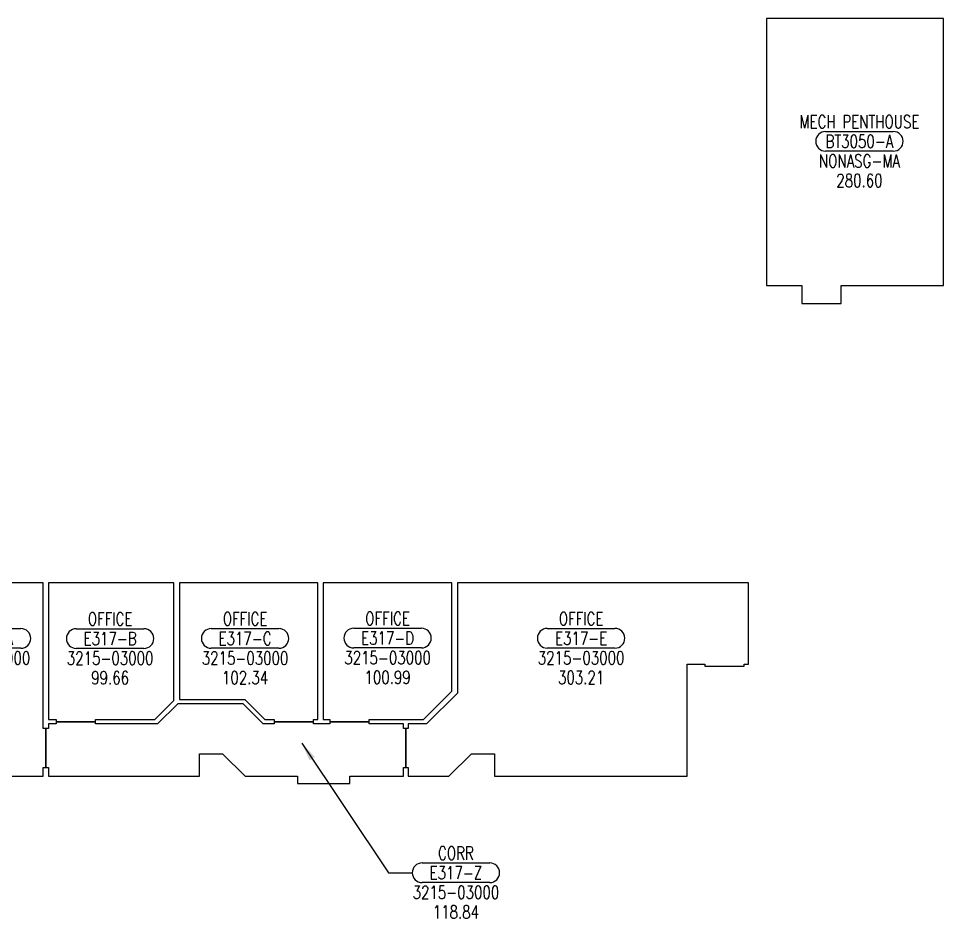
# Model space of a CAD drawing. Extents: x 3005 to 7028, y 18150 to 20156.
# Drawn here: x 6180 to 7028, y 18994 to 19820 of the extents above; entities that cross this region are included whole.
import ezdxf
from ezdxf.enums import TextEntityAlignment as Align

# ---------------------------------------------------------------- set-up
doc = ezdxf.new("R2010")
doc.units = 0
doc.header["$MEASUREMENT"] = 0
doc.layers.get('0').update_dxf_attribs({"linetype": 'CONTINUOUS'})
for name, color, linetype in [('AREA', 3, 'CONTINUOUS'), ('AREA2', 1, 'CONTINUOUS'), ('COSTC', 6, 'CONTINUOUS'), ('PLINE2', 5, 'CONTINUOUS'), ('ROOMNA', 4, 'CONTINUOUS'), ('ROOMNO', 4, 'CONTINUOUS'), ('ROOMOV', 4, 'CONTINUOUS')]:
    doc.layers.add(name, color=color, linetype=linetype)
doc.styles.get("Standard").update_dxf_attribs({"font": 'simplex.shx', "width": 0.75})
doc.dimstyles.get("Standard").update_dxf_attribs({"dimtxt": 0.18, "dimasz": 0.18, "dimexe": 0.18, "dimexo": 0.0625, "dimgap": 0.09, "dimtad": 0, "dimtih": 1, "dimtoh": 1, "dimdec": 4, "dimzin": 0, "dimtxsty": 'STANDARD', "dimcen": 0.09, "dimazin": 3, "dimtfac": 1, "dimtdec": 4, "dimtofl": 0, "dimtmove": 0, "dimatfit": 3, "dimtolj": 1, "dimtzin": 0})

# ---------------------------------------------------------------- blocks, each defined once
blk = doc.blocks.new('ROOM')
at = {"layer": 'ROOMOV'}
for p, q in [((-31.04, 9.04), (31.04, 9.04)), ((31.04, -9.04), (-31.04, -9.04))]:
    blk.add_line(p, q, dxfattribs=at)
for centre, start, end in [((-31.04, 0), 90, 270), ((31.04, 0), 270, 90)]:
    blk.add_arc(centre, 9.04, start, end, dxfattribs=at)
at = {"color": 0, "width": 0.75, "flags": 1}
for tag, p in [('FLFIN', (-60, -36)), ('ICRA', (60, -36)), ('FLTYPE', (-60, -48)), ('USER1', (60, -48)), ('FLCOND', (-60, -60)), ('USER2', (60, -60)), ('WLFIN', (-60, -72)), ('SITE', (-24, -72)), ('UCODE', (24, -72)), ('USER3', (60, -72)), ('WLTYPE', (-60, -84)), ('BLDG', (-24, -84)), ('UDESC', (24, -84)), ('USER4', (60, -84)), ('WLCOND', (-60, -96)), ('FLR', (-24, -96)), ('FCODE', (24, -96)), ('USER5', (60, -96)), ('CLFIN', (-60, -108)), ('COSTCD', (-24, -108)), ('FDESC', (24, -108)), ('USER6', (60, -108)), ('CLTYPE', (-60, -120)), ('DEPTD', (-24, -120)), ('DIVISION', (24, -120)), ('USER7', (60, -120)), ('CLCOND', (-60, -132)), ('RDES', (-24, -132)), ('CONTACT', (24, -132)), ('USER8', (60, -132)), ('CLHT', (-60, -144)), ('CHDATE', (-24, -144)), ('OCCUP', (24, -144)), ('BLOCK', (60, -144)), ('BASE', (-60, -156)), ('CBACK', (-24, -156)), ('PRCONTACT', (24, -156)), ('BLOCK2', (60, -156))]:
    blk.add_attdef(tag, text='', height=6, dxfattribs=at).set_placement(p, align=Align.MIDDLE_CENTER)
at = {"layer": 'AREA', "width": 0.75}
blk.add_attdef('AREA', text='', height=12, dxfattribs=at).set_placement((0, -36), align=Align.MIDDLE_CENTER)
at = {"layer": 'AREA2', "width": 0.75}
blk.add_attdef('AREA2', text='', height=12, dxfattribs=at).set_placement((0, -36), align=Align.MIDDLE_CENTER)
at = {"layer": 'COSTC', "width": 0.75}
blk.add_attdef('COSTC', text='', height=12, dxfattribs=at).set_placement((0, -18), align=Align.MIDDLE_CENTER)
at = {"layer": 'ROOMNA', "width": 0.75}
for tag, p in [('RMNAA', (0, 54)), ('RMNAB', (0, 36)), ('RMNAC', (0, 18))]:
    blk.add_attdef(tag, text='', height=12, dxfattribs=at).set_placement(p, align=Align.MIDDLE_CENTER)
at = {"layer": 'ROOMNO', "width": 0.75}
blk.add_attdef('RMNU', text='', height=12, dxfattribs=at).set_placement((0, 0), align=Align.MIDDLE_CENTER)

msp = doc.modelspace()

# ---------------------------------------------------------------- linework, layer by layer
at = {"layer": 'PLINE2', "color": 6}
for points in [[(7028.47, 19819.71), (6865.97, 19819.71), (6865.97, 19574.71), (6898.47, 19574.71), (6898.47, 19558.21), (6934.47, 19558.21), (6934.47, 19562.71), (6934.47, 19574.71), (6972.47, 19574.71), (7028.47, 19574.71)], [(6202.53, 19301.71), (6095.22, 19301.71), (6095.22, 19144.96), (6111.47, 19144.96), (6111.47, 19126.96), (6111.47, 19124.21), (6202.53, 19124.21), (6202.53, 19132.21), (6205.03, 19132.21), (6205.03, 19168.21), (6202.53, 19168.21)], [(6322.53, 19301.71), (6291.97, 19301.71), (6207.53, 19301.71), (6207.53, 19176.21), (6214.53, 19176.21), (6214.53, 19174.21), (6250.53, 19174.21), (6250.53, 19176.21), (6305.03, 19176.21), (6322.53, 19193.71)], [(6454.53, 19301.71), (6367.47, 19301.71), (6327.53, 19301.71), (6327.53, 19194.59), (6387.57, 19194.59), (6405.96, 19176.21), (6414.53, 19176.21), (6414.53, 19174.21), (6450.53, 19174.21), (6450.53, 19176.21), (6454.53, 19176.21)], [(6577.53, 19301.71), (6544.47, 19301.71), (6459.53, 19301.71), (6459.53, 19176.21), (6465.53, 19176.21), (6465.53, 19174.21), (6501.53, 19174.21), (6501.53, 19176.21), (6551.53, 19176.21), (6577.53, 19202.21)], [(6849.53, 19301.71), (6796.97, 19301.71), (6619.97, 19301.71), (6582.53, 19301.71), (6582.53, 19200.55), (6554.19, 19172.21), (6537.22, 19172.21), (6537.22, 19168.21), (6535.22, 19168.21), (6535.22, 19132.21), (6537.22, 19132.21), (6537.22, 19124.21), (6574.72, 19124.21), (6595.47, 19144.96), (6598.47, 19144.96), (6616.47, 19144.96), (6616.47, 19126.96), (6616.47, 19124.21), (6793.22, 19124.21), (6793.22, 19227.21), (6809.53, 19227.21), (6809.53, 19225.21), (6845.53, 19225.21), (6845.53, 19227.21), (6849.53, 19227.21)], [(6533.22, 19172.21), (6501.53, 19172.21), (6501.53, 19174.21), (6465.53, 19174.21), (6465.53, 19172.21), (6450.53, 19172.21), (6450.53, 19174.21), (6414.53, 19174.21), (6414.53, 19172.21), (6404.3, 19172.21), (6385.92, 19190.59), (6325.92, 19190.59), (6307.53, 19172.21), (6250.53, 19172.21), (6250.53, 19174.21), (6214.53, 19174.21), (6214.53, 19172.21), (6207.53, 19172.21), (6207.53, 19168.21), (6205.03, 19168.21), (6205.03, 19132.21), (6207.53, 19132.21), (6207.53, 19124.21), (6345.97, 19124.21), (6345.97, 19126.96), (6345.97, 19144.96), (6363.97, 19144.96), (6366.97, 19144.96), (6387.72, 19124.21), (6435.72, 19124.21), (6435.72, 19117.71), (6483.72, 19117.71), (6483.72, 19124.21), (6533.22, 19124.21), (6533.22, 19132.21), (6535.22, 19132.21), (6535.22, 19168.21), (6533.22, 19168.21)]]:
    msp.add_lwpolyline(points, close=True, dxfattribs=at)

# ---------------------------------------------------------------- block references
at = {"layer": 'ROOMNO', "color": 2}
ref = msp.add_blockref('ROOM', (6951.35, 19706.98), dxfattribs=at)
ref.add_attrib('RMNU', 'BT3050-A', dxfattribs={"height": 12, "width": 0.75}).set_placement((6951.35, 19706.98), align=Align.MIDDLE_CENTER)
ref.add_attrib('RMNAC', 'MECH PENTHOUSE', dxfattribs={"layer": 'ROOMNA', "height": 12, "width": 0.75}).set_placement((6951.35, 19724.98), align=Align.MIDDLE_CENTER)
ref.add_attrib('COSTC', 'NONASG-MA', dxfattribs={"layer": 'COSTC', "height": 12, "width": 0.75}).set_placement((6951.35, 19688.98), align=Align.MIDDLE_CENTER)
ref.add_attrib('AREA2', '280.60', dxfattribs={"layer": 'AREA2', "height": 12, "width": 0.75}).set_placement((6951.35, 19670.98), align=Align.MIDDLE_CENTER)
ref = msp.add_blockref('ROOM', (6151, 19250.73), dxfattribs=at)
ref.add_attrib('RMNU', 'E317-A', dxfattribs={"height": 12, "width": 0.75}).set_placement((6151, 19250.73), align=Align.MIDDLE_CENTER)
ref.add_attrib('RMNAC', 'OFFICE', dxfattribs={"layer": 'ROOMNA', "height": 12, "width": 0.75}).set_placement((6151, 19268.73), align=Align.MIDDLE_CENTER)
ref.add_attrib('COSTC', '3215-03000', dxfattribs={"layer": 'COSTC', "height": 12, "width": 0.75}).set_placement((6151, 19232.73), align=Align.MIDDLE_CENTER)
ref.add_attrib('AREA2', '130.56', dxfattribs={"layer": 'AREA2', "height": 12, "width": 0.75}).set_placement((6151, 19214.73), align=Align.MIDDLE_CENTER)
ref = msp.add_blockref('ROOM', (6263.95, 19250.61), dxfattribs=at)
ref.add_attrib('RMNU', 'E317-B', dxfattribs={"height": 12, "width": 0.75}).set_placement((6263.95, 19250.61), align=Align.MIDDLE_CENTER)
ref.add_attrib('RMNAC', 'OFFICE', dxfattribs={"layer": 'ROOMNA', "height": 12, "width": 0.75}).set_placement((6263.95, 19268.61), align=Align.MIDDLE_CENTER)
ref.add_attrib('COSTC', '3215-03000', dxfattribs={"layer": 'COSTC', "height": 12, "width": 0.75}).set_placement((6263.95, 19232.61), align=Align.MIDDLE_CENTER)
ref.add_attrib('AREA2', '99.66', dxfattribs={"layer": 'AREA2', "height": 12, "width": 0.75}).set_placement((6263.95, 19214.61), align=Align.MIDDLE_CENTER)
ref = msp.add_blockref('ROOM', (6387.74, 19250.69), dxfattribs=at)
ref.add_attrib('RMNU', 'E317-C', dxfattribs={"height": 12, "width": 0.75}).set_placement((6387.74, 19250.69), align=Align.MIDDLE_CENTER)
ref.add_attrib('RMNAC', 'OFFICE', dxfattribs={"layer": 'ROOMNA', "height": 12, "width": 0.75}).set_placement((6387.74, 19268.69), align=Align.MIDDLE_CENTER)
ref.add_attrib('COSTC', '3215-03000', dxfattribs={"layer": 'COSTC', "height": 12, "width": 0.75}).set_placement((6387.74, 19232.69), align=Align.MIDDLE_CENTER)
ref.add_attrib('AREA2', '102.34', dxfattribs={"layer": 'AREA2', "height": 12, "width": 0.75}).set_placement((6387.74, 19214.69), align=Align.MIDDLE_CENTER)
ref = msp.add_blockref('ROOM', (6518.49, 19251.02), dxfattribs=at)
ref.add_attrib('RMNU', 'E317-D', dxfattribs={"height": 12, "width": 0.75}).set_placement((6518.49, 19251.02), align=Align.MIDDLE_CENTER)
ref.add_attrib('RMNAC', 'OFFICE', dxfattribs={"layer": 'ROOMNA', "height": 12, "width": 0.75}).set_placement((6518.49, 19269.02), align=Align.MIDDLE_CENTER)
ref.add_attrib('COSTC', '3215-03000', dxfattribs={"layer": 'COSTC', "height": 12, "width": 0.75}).set_placement((6518.49, 19233.02), align=Align.MIDDLE_CENTER)
ref.add_attrib('AREA2', '100.99', dxfattribs={"layer": 'AREA2', "height": 12, "width": 0.75}).set_placement((6518.49, 19215.02), align=Align.MIDDLE_CENTER)
ref = msp.add_blockref('ROOM', (6696.03, 19250.86), dxfattribs=at)
ref.add_attrib('RMNU', 'E317-E', dxfattribs={"height": 12, "width": 0.75}).set_placement((6696.03, 19250.86), align=Align.MIDDLE_CENTER)
ref.add_attrib('RMNAC', 'OFFICE', dxfattribs={"layer": 'ROOMNA', "height": 12, "width": 0.75}).set_placement((6696.03, 19268.86), align=Align.MIDDLE_CENTER)
ref.add_attrib('COSTC', '3215-03000', dxfattribs={"layer": 'COSTC', "height": 12, "width": 0.75}).set_placement((6696.03, 19232.86), align=Align.MIDDLE_CENTER)
ref.add_attrib('AREA2', '303.21', dxfattribs={"layer": 'AREA2', "height": 12, "width": 0.75}).set_placement((6696.03, 19214.86), align=Align.MIDDLE_CENTER)
ref = msp.add_blockref('ROOM', (6581.17, 19035.68), dxfattribs=at)
ref.add_attrib('RMNU', 'E317-Z', dxfattribs={"height": 12, "width": 0.75}).set_placement((6581.17, 19035.68), align=Align.MIDDLE_CENTER)
ref.add_attrib('RMNAC', 'CORR', dxfattribs={"layer": 'ROOMNA', "height": 12, "width": 0.75}).set_placement((6581.17, 19053.68), align=Align.MIDDLE_CENTER)
ref.add_attrib('COSTC', '3215-03000', dxfattribs={"layer": 'COSTC', "height": 12, "width": 0.75}).set_placement((6581.17, 19017.68), align=Align.MIDDLE_CENTER)
ref.add_attrib('AREA2', '118.84', dxfattribs={"layer": 'AREA2', "height": 12, "width": 0.75}).set_placement((6581.17, 18999.68), align=Align.MIDDLE_CENTER)

# ---------------------------------------------------------------- leaders
at = {"layer": 'ROOMNO'}
msp.add_leader([(6439.73, 19154.71), (6519.17, 19035.68), (6541.09, 19035.68)], dimstyle='STANDARD', override={"dimscale": 96, "dimgap": 0.09, "dimtad": 0}, dxfattribs=at)

doc.saveas('drawing.dxf')
